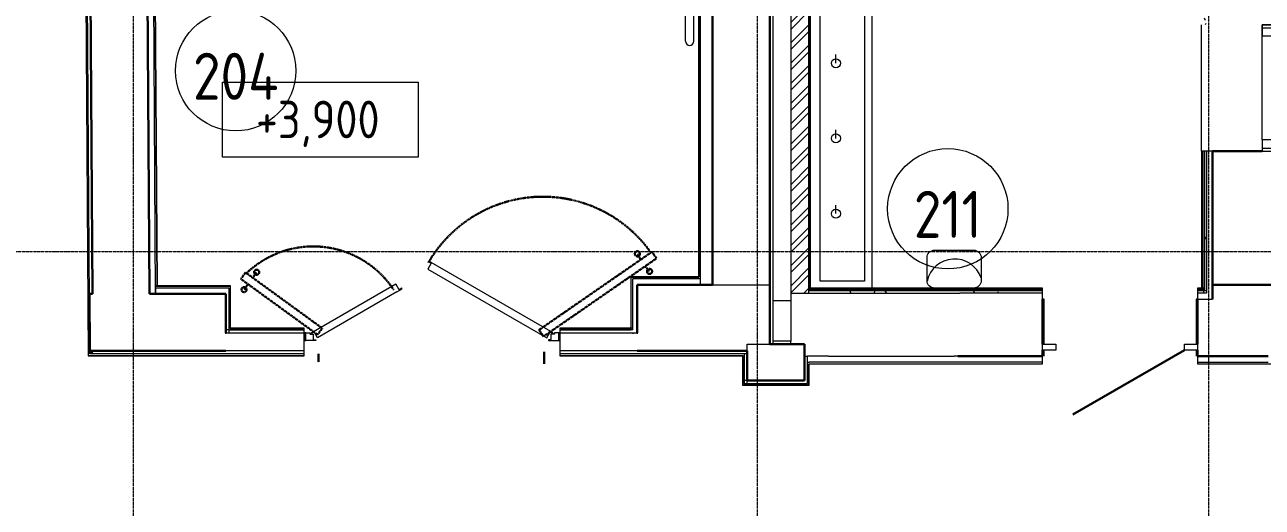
# Model space of a CAD drawing. Header units: millimetres. Extents: x -42533 to 645315, y 3457 to 82611.
# Drawn here: x 152617 to 160845, y 42740 to 45948 of the extents above; entities that cross this region are included whole.
import ezdxf

# ---------------------------------------------------------------- set-up
doc = ezdxf.new("R2010")
doc.units = ezdxf.units.MM
doc.linetypes.add('ADSK_Линия сетки', pattern=[25, 20, -2.5, 0, -2.5])
doc.linetypes.add('ADSK_Штриховая_ш3 п1_5', pattern=[4.5, 3, -1.5])
for name, color, linetype, lineweight in [('_ Окна', 7, 'Continuous', 9), ('Аннотация', 7, 'Continuous', 18), ('Двери', 7, 'Continuous', 9), ('Окна', 7, 'Continuous', 9), ('Оси', 253, 'Continuous', 9), ('Отметки', 7, 'Continuous', 9), ('Перекрытие', 7, 'Continuous', 18), ('Сантехника', 7, 'Continuous', 18), ('Стены внутренние', 7, 'Continuous', 18), ('Стены наружные', 7, 'Continuous', 18), ('Стены несущие', 7, 'Continuous', 30), ('Стены отделка', 7, 'Continuous', 30), ('Стены перегородки', 7, 'Continuous', 30), ('Стены штриховка', 7, 'Continuous', 9), ('ТХ', 5, 'Continuous', 0), ('ШТРИХОВКА', 252, 'Continuous', 15)]:
    doc.layers.add(name, color=color, linetype=linetype, lineweight=lineweight)
doc.layers.add('Линии', color=7, linetype='Continuous', lineweight=9, true_color=0x00a600)
doc.layers.add('ЭОМ_Лотки рабочие', color=5, linetype='Continuous')
doc.styles.add('GOST Common', font='GOST_Common.ttf', dxfattribs={"width": 0.9, "height": 350})
doc.styles.add('GOST Common_1', font='GOST_Common.ttf', dxfattribs={"width": 0.9, "height": 250})
pattern_1 = [(0, (686.36, 338.7), (406.4, 101.6), [33.528, -271.272, 33.528, -271.272, -1625.6]), (0, (686.36, 338.7), (406.4, 101.6), [-609.6, 33.528, -576.072, 33.528, -271.272, -711.2]), (0, (686.36, 338.7), (406.4, 101.6), [-1524, 33.528, -169.672, 33.528, -474.472]), (120, (838.76, 389.5), (-291.1882, 301.15272), [33.528, -271.272, 33.528, -271.272, -1625.6]), (120, (838.76, 389.5), (-291.1882, 301.15272), [-609.6, 33.528, -576.072, 33.528, -271.272, -711.2]), (120, (838.76, 389.5), (-291.1882, 301.15272), [-1524, 33.528, -169.672, 33.528, -474.472]), (240, (889.56, 592.7), (-115.2118, -402.75272), [33.528, -271.272, 33.528, -271.272, -1625.6]), (240, (889.56, 592.7), (-115.2118, -402.75272), [-609.6, 33.528, -576.072, 33.528, -271.272, -711.2]), (240, (889.56, 592.7), (-115.2118, -402.75272), [-1524, 33.528, -169.672, 33.528, -474.472])]

# ---------------------------------------------------------------- blocks, each defined once
blk = doc.blocks.new('Тх 2 этаж')
at = {"layer": 'ТХ', "color": 252, "true_color": 0x939598}
blk.add_lwpolyline([(14702.1, 10967.6), (14961.9, 10967.6, -0.414214), (15011.9, 10917.6), (15011.9, 10764.8, -0.414214), (14961.9, 10714.8), (14702.1, 10714.8, -0.414214), (14652.1, 10764.8), (14652.1, 10917.6, -0.414214)], format="xyb", close=True, dxfattribs=at)
blk.add_arc((14835.2, 10721), 187.6, 19.61673, 167.34781, dxfattribs=at)
blk = doc.blocks.new('План 2 этажа')
h = blk.add_hatch()
h.set_pattern_fill('ANSI32', color=8, scale=10)
h.set_pattern_definition([(45, (686.36, 338.7), (-67.3519, 67.3519), []), (45, (731.26, 338.7), (-67.3519, 67.3519), [])])
h.paths.add_polyline_path([(8176.357, 15173.805), (8056.357, 15173.805), (8056.357, 13006.964), (8176.357, 13006.964)])
h.paths.add_polyline_path([(9596.357, 15173.805), (9596.357, 15293.79), (7916.357, 15293.79), (7916.357, 15173.805)])
at = {"layer": 'Стены внутренние', "lineweight": 9}
h = blk.add_hatch(dxfattribs=at)
h.set_pattern_fill('FP_6', color=8, style=0, pattern_type=2)
h.set_pattern_definition(pattern_1)
h.paths.add_polyline_path([(10815.728, 13024.464), (10821.357, 13024.464), (10821.357, 13950.964), (10806.357, 13950.964), (10806.357, 13024.464)])
h.paths.add_polyline_path([(10806.357, 14790.964), (10821.357, 14791.964), (10821.357, 19734.233), (10806.357, 19734.233), (10806.357, 14940.854)])
h = blk.add_hatch(dxfattribs=at)
h.set_pattern_fill('FP_6', color=8, style=0, pattern_type=2)
h.set_pattern_definition(pattern_1)
h.paths.add_polyline_path([(8096.357, 13006.964), (9731.357, 13006.964), (9731.357, 13021.964), (8096.357, 13021.964)])
h.paths.add_polyline_path([(10803.857, 13006.964), (10803.857, 13021.964), (10761.357, 13021.964), (10761.357, 13006.964)])
at = {"layer": '_ Окна', "color": 8, "lineweight": 18}
for p, q in [((11191.357, 14714.964), (11191.357, 14790.964)), ((11191.357, 14790.964), (11251.357, 14790.964)), ((11251.357, 14714.964), (11191.357, 14714.964)), ((11251.357, 14026.964), (11191.357, 14026.964)), ((11191.357, 14026.964), (11191.357, 13950.964)), ((11191.357, 13950.964), (11251.357, 13950.964))]:
    blk.add_line(p, q, dxfattribs=at)
at = {"layer": '_ Окна', "color": 8}
for p, q in [((11191.357, 14770.964), (11251.357, 14770.964)), ((11191.357, 13970.964), (11251.357, 13970.964))]:
    blk.add_line(p, q, dxfattribs=at)
at = {"layer": 'Аннотация', "color": 8, "lineweight": 20}
for p, q in [((4279.181, 13909.559), (4279.181, 14409.559)), ((4279.181, 14409.559), (5579.181, 14409.559)), ((5579.181, 14409.559), (5579.181, 13909.559)), ((5579.181, 13909.559), (4279.181, 13909.559))]:
    blk.add_line(p, q, dxfattribs=at)
at = {"layer": 'Двери', "color": 8}
for p, q in [((5665.735, 13205.085), (5643.235, 13166.114)), ((5643.235, 13166.114), (6433.917, 12709.614)), ((5650.665, 13218.982), (5648.415, 13215.085)), ((5648.415, 13215.085), (5665.735, 13205.085)), ((6475.987, 12742.482), (5650.665, 13218.982)), ((4867.987, 12742.482), (5430.904, 13067.482)), ((5438.333, 13014.614), (4910.058, 12709.614)), ((5430.904, 13067.482), (5433.154, 13063.585)), ((5453.154, 13028.944), (5433.154, 13063.585)), ((5438.333, 13014.614), (5472.974, 13034.614)), ((5470.474, 13038.944), (5453.154, 13028.944)), ((5472.974, 13034.614), (5470.474, 13038.944)), ((4821.987, 12692.482), (4821.987, 12742.482)), ((4821.987, 12742.482), (4858.158, 12742.482)), ((4831.987, 12742.482), (4821.987, 12742.482)), ((4821.987, 12742.482), (4821.987, 12692.482)), ((4898.158, 12692.482), (4821.987, 12692.482)), ((4821.987, 12692.482), (4831.987, 12692.482)), ((4831.987, 12692.482), (4831.987, 12742.482)), ((4858.158, 12742.482), (4858.158, 12737.033)), ((4860.681, 12734.511), (4881.987, 12734.511)), ((4870.237, 12738.585), (4867.987, 12742.482)), ((4887.558, 12748.585), (4870.237, 12738.585)), ((4881.987, 12734.511), (4881.987, 12698.983)), ((4884.488, 12696.482), (4898.158, 12696.482)), ((4910.058, 12709.614), (4887.558, 12748.585)), ((4898.158, 12696.482), (4898.158, 12692.482)), ((6433.917, 12709.614), (6456.417, 12748.585)), ((6445.816, 12696.482), (6445.816, 12692.482)), ((6459.486, 12696.482), (6445.816, 12696.482)), ((6445.816, 12692.482), (6521.987, 12692.482)), ((6456.417, 12748.585), (6473.737, 12738.585)), ((6461.987, 12734.511), (6461.987, 12698.983)), ((6483.293, 12734.511), (6461.987, 12734.511)), ((6473.737, 12738.585), (6475.987, 12742.482)), ((6485.816, 12742.482), (6485.816, 12737.033)), ((6521.987, 12742.482), (6485.816, 12742.482)), ((6521.987, 12742.482), (6511.987, 12742.482)), ((6511.987, 12742.482), (6511.987, 12692.482)), ((6511.987, 12692.482), (6521.987, 12692.482)), ((6521.987, 12692.482), (6521.987, 12742.482)), ((6521.987, 12692.482), (6521.987, 12742.482)), ((9731.357, 12666.964), (9818.357, 12666.964)), ((9731.357, 12626.964), (9731.357, 12666.964)), ((9818.357, 12626.964), (9731.357, 12626.964)), ((9818.357, 12666.964), (9818.357, 12626.964)), ((10674.357, 12666.964), (10761.357, 12666.964)), ((10674.357, 12626.964), (10674.357, 12666.964)), ((10761.357, 12626.964), (10674.357, 12626.964)), ((10761.357, 12666.964), (10761.357, 12626.964))]:
    blk.add_line(p, q, dxfattribs=at)
at = {"layer": 'Двери', "color": 8, "lineweight": 30}
blk.add_line((10674.357, 12626.964), (9933.04, 12198.964), dxfattribs=at)
at = {"layer": 'Двери', "color": 8}
for centre, radius, start, end in [((4860.681, 12737.033), 2.523, 180, 270), ((4884.488, 12698.983), 2.501, 180, 270), ((6459.486, 12698.983), 2.501, 270, 0), ((6483.293, 12737.033), 2.523, 270, 0)]:
    blk.add_arc(centre, radius, start, end, dxfattribs=at)
at = {"layer": 'Линии', "color": 8}
for p, q in [((7357.768, 14680.734), (7357.768, 18652.144)), ((7411.357, 14680.734), (7411.357, 18652.144))]:
    blk.add_line(p, q, dxfattribs=at)
at = {"layer": 'Линии', "color": 8, "linetype": 'ADSK_Штриховая_ш3 п1_5', "lineweight": 30}
for p, q in [((6382.907, 12762.259), (7133.448, 13280.997)), ((7058.292, 13228.443), (7037.11, 13268.146)), ((7133.448, 13280.997), (7164.179, 13237.81)), ((7164.179, 13237.81), (6413.041, 12718.659)), ((7088.141, 13185.256), (7117.794, 13151.408)), ((4431.76, 13143.728), (4400.608, 13100.849)), ((4400.608, 13100.849), (4910.346, 12730.522)), ((4942.084, 12772.974), (4431.76, 13143.728)), ((4479.02, 13109.393), (4505.469, 13145.799)), ((4447.868, 13066.514), (4421.419, 13030.108)), ((4910.346, 12730.522), (4942.084, 12772.974)), ((6413.041, 12718.659), (6382.907, 12762.259)), ((4916.249, 12602.482), (4916.249, 12546.967)), ((6416.249, 12616.967), (6416.249, 12536.967))]:
    blk.add_line(p, q, dxfattribs=at)
at = {"layer": 'Линии', "color": 8}
for centre in [(4366.318, 14485.261), (9100.853, 13567.557)]:
    blk.add_circle(centre, 400, dxfattribs=at)
at = {"layer": 'Линии', "color": 8, "linetype": 'ADSK_Штриховая_ш3 п1_5', "lineweight": 30}
for centre in [(7037.11, 13268.146), (7117.794, 13151.408), (4505.469, 13145.799), (4421.419, 13030.108)]:
    blk.add_circle(centre, 17, dxfattribs=at)
at = {"layer": 'Линии', "color": 8}
blk.add_arc((7384.563, 14680.734), 26.795, 180, 0, dxfattribs=at)
at = {"layer": 'Линии', "color": 8, "linetype": 'ADSK_Штриховая_ш3 п1_5', "lineweight": 30}
for centre, radius, start, end in [((6408.364, 12767.894), 880, 36.266099, 149.856938), ((4881.265, 12676.385), 640.942, 33.3809872, 133.8165285)]:
    blk.add_arc(centre, radius, start, end, dxfattribs=at)
at = {"layer": 'Окна', "color": 8}
for p, q in [((11251.357, 14790.964), (11191.357, 14790.964)), ((11191.357, 14790.964), (11191.357, 14714.964)), ((11191.357, 14026.964), (11191.357, 14714.964)), ((11191.357, 14026.964), (11191.357, 13950.964)), ((11191.357, 13950.964), (11251.357, 13950.964))]:
    blk.add_line(p, q, dxfattribs=at)
at = {"layer": 'Оси', "color": 8, "linetype": 'ADSK_Линия сетки'}
for p, q in [((3685.923, -4690.674), (3685.923, 44561.698)), ((7835.923, -4690.674), (7835.923, 22196.433)), ((10835.923, -4690.674), (10835.923, 22196.433)), ((-9428.371, 13283.7), (56691.21, 13283.7))]:
    blk.add_line(p, q, dxfattribs=at)
at = {"layer": 'Перекрытие', "color": 8}
for p, q in [((7936.357, 12956.733), (8056.357, 12956.733)), ((9741.357, 12966.964), (9731.357, 12966.964)), ((9731.357, 12956.733), (9741.357, 12956.733)), ((9741.357, 12666.964), (9741.357, 12966.964)), ((10751.357, 12966.964), (10751.357, 12666.964)), ((10761.357, 12966.964), (10751.357, 12966.964)), ((10751.357, 12956.733), (10761.357, 12956.733)), ((9741.357, 12622.482), (9731.357, 12622.482)), ((9741.357, 12587.778), (9741.357, 12626.964)), ((10751.357, 12626.964), (10751.357, 12587.778)), ((10761.357, 12622.482), (10751.357, 12622.482))]:
    blk.add_line(p, q, dxfattribs=at)
at = {"layer": 'Сантехника', "color": 8}
for p, q in [((8251.357, 13085.384), (8251.357, 14985.384)), ((8546.357, 14985.384), (8546.357, 13085.384)), ((8596.357, 15035.384), (8596.357, 13039.964)), ((8356.357, 14535.384), (8356.357, 14592.384)), ((8356.357, 14035.384), (8356.357, 14092.384)), ((8356.357, 13535.384), (8356.357, 13592.384)), ((8546.357, 13085.384), (8251.357, 13085.384))]:
    blk.add_line(p, q, dxfattribs=at)
for centre in [(8356.357, 14535.384), (8356.357, 14035.384), (8356.357, 13535.384)]:
    blk.add_circle(centre, 30, dxfattribs=at)
at = {"layer": 'Стены внутренние', "color": 8}
for p, q in [((10788.357, 13950.964), (10788.357, 14790.964)), ((4299.873, 12736.964), (4299.873, 12742.482)), ((7036.357, 12742.482), (7036.357, 12736.964)), ((4299.873, 12622.482), (4299.873, 12624.552)), ((7036.357, 12624.552), (7036.357, 12622.482))]:
    blk.add_line(p, q, dxfattribs=at)
at = {"layer": 'Стены наружные', "color": 8}
blk.add_line((7444.357, 14634.619), (7444.357, 14643.031), dxfattribs=at)
at = {"layer": 'Стены несущие', "color": 8}
for p, q in [((3793.641, 13002.482), (3745.262, 20441.225)), ((7536.357, 20441.225), (7536.357, 13062.482)), ((7916.357, 12666.964), (7916.357, 20441.225)), ((3365.856, 20348.7), (3413.633, 13002.482)), ((11191.357, 13950.964), (10861.357, 13950.964)), ((10861.357, 13950.964), (10861.357, 12966.964)), ((3393.618, 13002.482), (3396.096, 12622.482)), ((3393.618, 13002.482), (3413.619, 13002.482)), ((4299.873, 13002.482), (3793.641, 13002.482)), ((4299.873, 12742.482), (4299.873, 13002.482)), ((7536.357, 13062.482), (7036.357, 13062.482)), ((7036.357, 13062.482), (7036.357, 12742.482)), ((10861.357, 13062.256), (11251.357, 13061.23)), ((9731.357, 12666.964), (9731.357, 12966.964)), ((10761.357, 12966.964), (10761.357, 12666.964)), ((3396.096, 12622.482), (4299.873, 12622.482)), ((7036.357, 12622.482), (7767.436, 12622.482)), ((7767.436, 12622.482), (7767.436, 12426.964)), ((8147.436, 12666.964), (7916.357, 12666.964)), ((8147.436, 12426.964), (8147.436, 12666.964)), ((9731.357, 12587.778), (9731.357, 12626.964)), ((10761.357, 12626.964), (10761.357, 12587.778)), ((9167.436, 12587.778), (9731.357, 12587.778)), ((10761.357, 12587.778), (11231.357, 12587.778)), ((7767.436, 12426.964), (8147.436, 12426.964))]:
    blk.add_line(p, q, dxfattribs=at)
at = {"layer": 'Стены отделка', "color": 8, "lineweight": 9}
for p, q in [((3413.619, 13002.482), (3365.856, 20328.7)), ((3745.775, 20362.327), (3793.642, 13002.482)), ((3833.641, 13002.743), (3785.774, 20362.587)), ((3845.304, 13054.482), (3797.861, 20349.225)), ((3343.204, 18894.7), (3384.291, 12592.482)), ((3396.226, 12602.482), (3355.126, 18906.7)), ((7444.357, 17043.939), (7444.357, 14643.031)), ((7456.357, 13062.482), (7456.357, 17043.939)), ((7936.357, 15173.805), (7936.357, 12666.964)), ((8056.357, 15173.805), (8056.357, 12686.964)), ((8176.357, 13006.964), (8176.357, 15173.805)), ((8188.357, 13039.964), (8188.357, 15158.805)), ((7444.357, 14643.031), (7456.357, 14643.031)), ((7444.357, 14634.619), (7444.357, 13114.482)), ((7456.357, 14634.619), (7444.357, 14634.619)), ((10861.357, 13950.964), (10788.357, 13950.964)), ((10788.357, 13950.964), (10788.357, 13024.464)), ((6994.357, 13112.482), (6994.357, 12762.482)), ((7444.357, 13114.482), (6996.357, 13114.482)), ((7456.357, 13102.482), (7006.357, 13102.482)), ((7006.357, 12762.482), (7006.357, 13102.482)), ((3793.642, 13002.482), (3833.641, 13002.743)), ((3833.382, 13042.482), (4319.873, 13042.482)), ((3833.995, 13042.482), (3833.995, 13002.482)), ((4331.873, 13054.482), (3845.304, 13054.482)), ((4319.873, 13042.482), (4319.873, 12742.482)), ((4331.873, 12774.482), (4331.873, 13052.482)), ((8056.357, 13006.964), (9181.357, 13006.964)), ((9731.357, 13039.964), (8176.357, 13039.964)), ((9731.357, 12966.964), (9731.357, 13039.964)), ((10761.357, 13039.964), (10761.357, 12966.964)), ((10803.857, 13039.964), (10761.357, 13039.964)), ((10788.357, 13024.464), (10821.357, 13024.464)), ((10803.857, 13006.964), (10803.857, 13039.964)), ((10821.357, 13006.964), (10803.857, 13006.964)), ((10821.357, 13024.464), (10821.357, 13006.964)), ((10761.357, 12966.964), (10861.357, 12966.964)), ((4319.873, 12762.482), (4299.461, 12762.482)), ((4299.461, 12762.482), (4299.461, 12742.482)), ((4821.987, 12774.482), (4331.873, 12774.482)), ((4816.987, 12762.482), (4821.987, 12762.482)), ((4821.987, 12742.482), (4821.987, 12774.482)), ((6521.987, 12774.482), (6521.987, 12742.482)), ((7006.357, 12774.482), (6521.987, 12774.482)), ((6521.987, 12762.482), (6556.987, 12762.482)), ((7006.357, 12762.482), (6994.357, 12762.482)), ((4299.461, 12742.482), (4299.873, 12742.482)), ((7006.357, 12742.482), (7006.357, 12736.964)), ((8056.357, 12686.964), (7936.357, 12686.964)), ((3386.304, 12590.482), (4821.987, 12590.482)), ((3396.153, 12613.733), (3416.152, 12613.864)), ((3406.105, 12602.482), (3396.226, 12602.482)), ((3406.105, 12622.482), (3406.105, 12602.482)), ((3416.152, 12613.864), (3416.096, 12622.482)), ((4821.987, 12602.482), (4816.987, 12602.482)), ((4821.987, 12590.482), (4821.987, 12622.482)), ((6521.987, 12622.482), (6521.987, 12590.482)), ((6556.987, 12602.482), (6521.987, 12602.482)), ((6521.987, 12590.482), (7735.436, 12590.482)), ((7735.436, 12590.482), (7735.436, 12396.964)), ((7767.436, 12602.482), (7747.436, 12602.482)), ((7747.436, 12602.482), (7747.436, 12406.964)), ((8167.436, 12406.964), (8167.436, 12586.964)), ((8167.436, 12547.778), (8179.436, 12547.778)), ((8179.436, 12396.964), (8179.436, 12535.778)), ((8179.436, 12535.778), (9731.357, 12535.778)), ((9147.436, 12547.778), (8307.436, 12547.778)), ((9167.436, 12587.778), (9142.436, 12587.778)), ((9731.357, 12535.778), (9731.357, 12587.778)), ((10761.357, 12587.778), (10761.357, 12535.778)), ((10761.357, 12535.778), (11261.357, 12535.778)), ((7767.436, 12426.964), (7747.436, 12426.964)), ((7767.436, 12406.964), (7767.436, 12426.964)), ((7737.436, 12394.964), (8177.436, 12394.964)), ((7747.436, 12406.964), (8167.436, 12406.964))]:
    blk.add_line(p, q, dxfattribs=at)
at = {"layer": 'Стены перегородки', "color": 8, "lineweight": 18}
for p, q in [((4299.873, 12742.482), (4821.987, 12742.482)), ((4821.987, 12622.482), (4821.987, 12742.482)), ((6521.987, 12742.482), (7036.357, 12742.482)), ((6521.987, 12742.482), (6521.987, 12622.482)), ((4821.987, 12622.482), (4299.873, 12622.482)), ((7036.357, 12622.482), (6521.987, 12622.482)), ((8147.436, 12586.964), (8167.436, 12586.964)), ((8307.436, 12587.778), (8167.436, 12587.778)), ((8167.436, 12587.778), (8167.436, 12586.964)), ((8307.436, 12587.778), (8307.436, 12586.964)), ((8307.436, 12586.964), (9142.436, 12586.964))]:
    blk.add_line(p, q, dxfattribs=at)
at = {"layer": 'Стены штриховка', "color": 8}
for p, q in [((3843.304, 13054.482), (3795.848, 20351.225)), ((3345.191, 18896.7), (3386.304, 12590.482)), ((7446.357, 14643.031), (7446.357, 17043.939)), ((8182.357, 13039.964), (8182.357, 15158.805)), ((7446.357, 13112.482), (7446.357, 14634.619)), ((10797.357, 13950.964), (10797.357, 13024.464)), ((10806.357, 13950.964), (10806.357, 13024.464)), ((10821.357, 13950.964), (10821.357, 13024.464)), ((6996.357, 13114.482), (6994.357, 13114.482)), ((6994.357, 13114.482), (6994.357, 13112.482)), ((6994.357, 13112.482), (7446.357, 13112.482)), ((6996.357, 12774.482), (6996.357, 13114.482)), ((3843.304, 13054.482), (3833.304, 13054.482)), ((3833.317, 13052.482), (4331.873, 13052.482)), ((4329.873, 13054.482), (4329.873, 12772.482)), ((4331.873, 13052.482), (4331.873, 13054.482)), ((7536.357, 13062.482), (7916.357, 13062.482)), ((9731.357, 13030.964), (8176.357, 13030.964)), ((9731.357, 13021.964), (8176.357, 13021.964)), ((9731.357, 13006.964), (9181.357, 13006.964)), ((10803.857, 13030.964), (10761.357, 13030.964)), ((10803.857, 13021.964), (10761.357, 13021.964)), ((10803.857, 13006.964), (10761.357, 13006.964)), ((4319.873, 12762.482), (4816.987, 12762.482)), ((4329.873, 12772.482), (4821.987, 12772.482)), ((6521.987, 12772.482), (6994.357, 12772.482)), ((6556.987, 12762.482), (6994.357, 12762.482)), ((8056.357, 12666.964), (8056.357, 12686.964)), ((3384.291, 12592.482), (4821.987, 12592.482)), ((3384.291, 12592.482), (3384.304, 12590.482)), ((3384.304, 12590.482), (3386.304, 12590.482)), ((4816.987, 12602.482), (3406.105, 12602.482)), ((6521.987, 12592.482), (7737.436, 12592.482)), ((7747.436, 12602.482), (6556.987, 12602.482)), ((7737.436, 12592.482), (7737.436, 12394.964)), ((7767.436, 12622.482), (7767.436, 12666.964)), ((7767.436, 12666.964), (7916.357, 12666.964)), ((8177.436, 12394.964), (8177.436, 12537.778)), ((8177.436, 12537.778), (9731.357, 12537.778)), ((8307.436, 12547.778), (8179.436, 12547.778)), ((9731.357, 12547.778), (9147.436, 12547.778)), ((10761.357, 12547.778), (11231.357, 12547.778)), ((10761.357, 12537.778), (11263.357, 12537.778)), ((7735.436, 12396.964), (8179.436, 12396.964)), ((7735.436, 12396.964), (7735.436, 12394.964)), ((7735.436, 12394.964), (7737.436, 12394.964)), ((8177.436, 12394.964), (8179.436, 12394.964)), ((8179.436, 12394.964), (8179.436, 12396.964))]:
    blk.add_line(p, q, dxfattribs=at)
at = {"layer": 'ЭОМ_Лотки рабочие'}
blk.add_blockref('Тх 2 этаж', (-5689.424, 2325.176), dxfattribs=at)
at = {"layer": 'Аннотация', "color": 8, "lineweight": 9, "char_height": 312.5, "width": 520.21112, "attachment_point": 5, "line_spacing_factor": 1.022766, "style": 'GOST Common'}
for s, insert in [('204', (4366.318, 14448.313)), ('211', (9100.853, 13530.609))]:
    blk.add_mtext(s, dxfattribs=dict(at, insert=insert))
at = {"layer": 'Отметки', "color": 8, "lineweight": 20, "insert": (4500.505, 14286.266), "char_height": 250, "width": 1028.82257, "attachment_point": 1, "line_spacing_factor": 1.022761, "style": 'GOST Common_1'}
blk.add_mtext('+3,900', dxfattribs=at)

msp = doc.modelspace()

# ---------------------------------------------------------------- block references
at = {"layer": 'ШТРИХОВКА'}
msp.add_blockref('План 2 этажа', (149653.4, 31156.8), dxfattribs=at)

doc.saveas('drawing.dxf')
